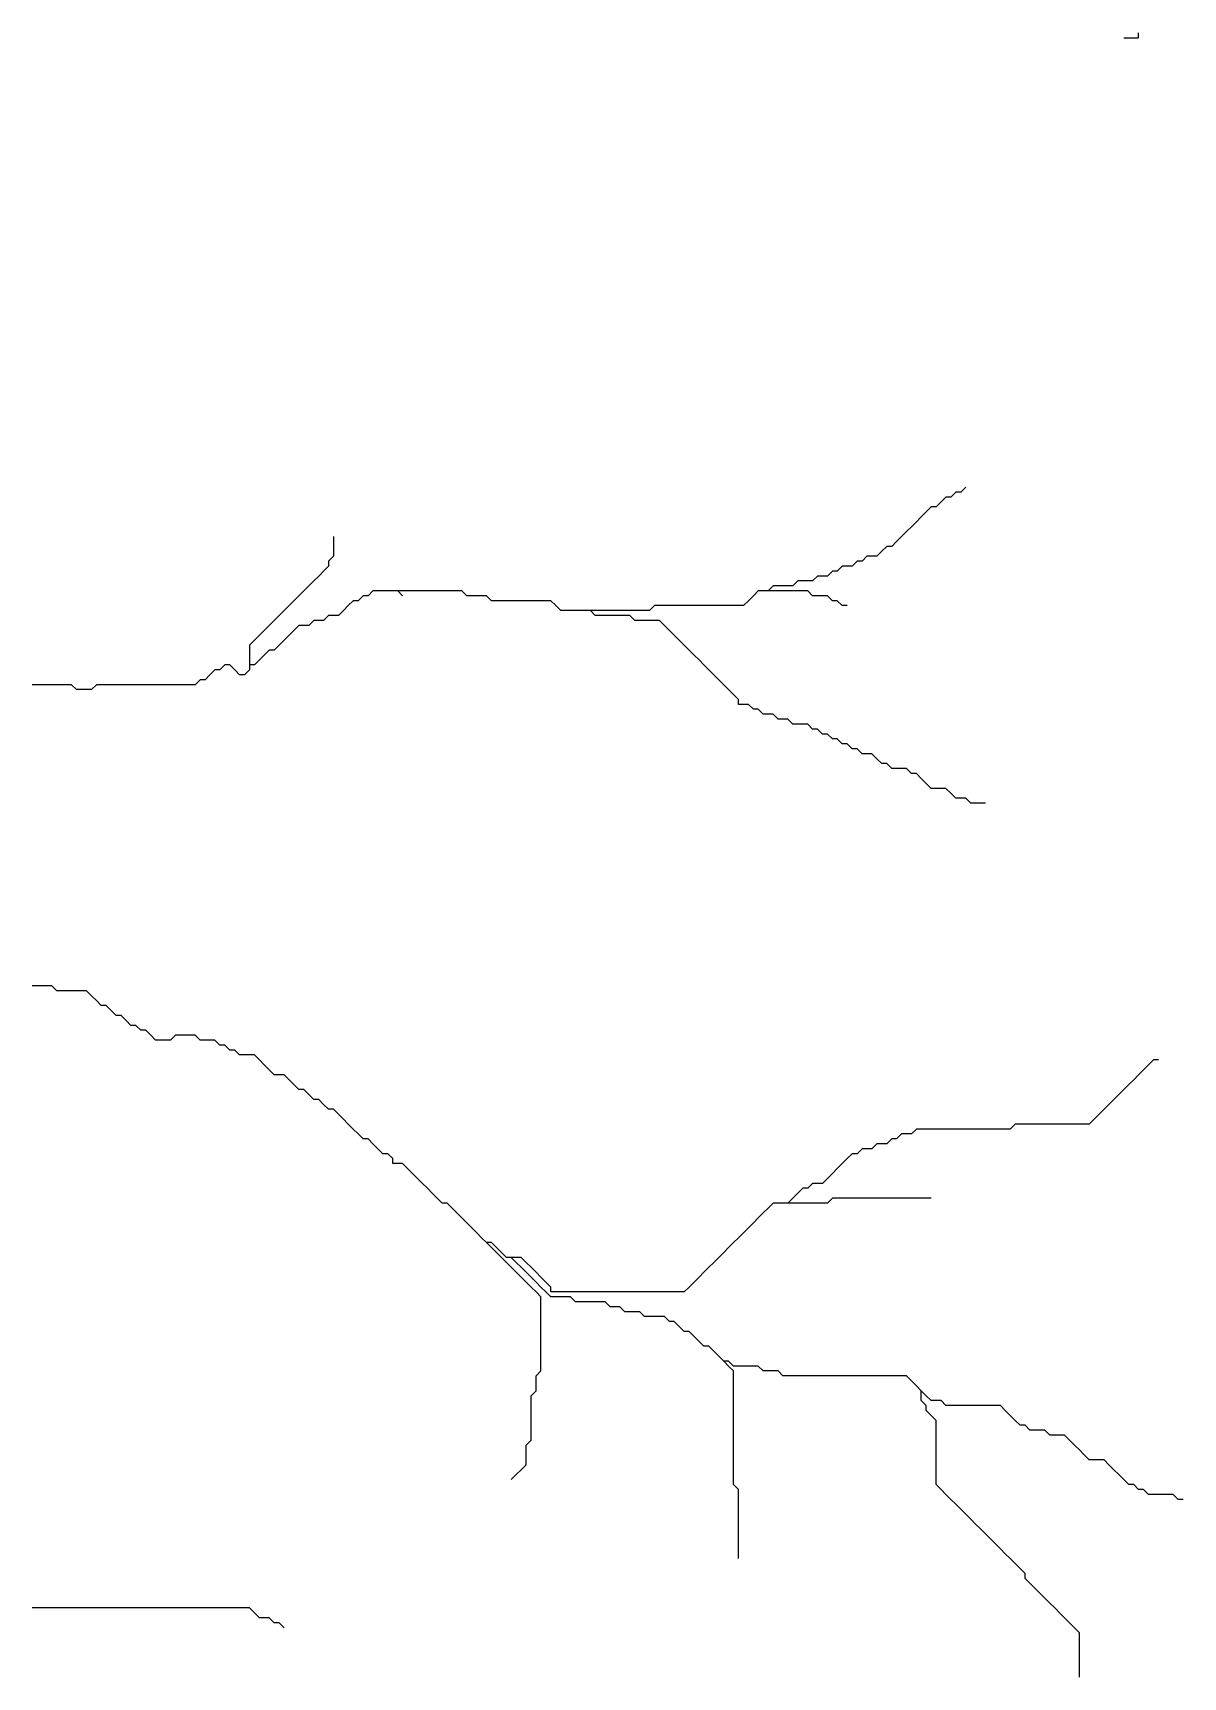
# Model space of a CAD drawing. Header units: metres. Extents: x 837475 to 838479, y 1189012 to 1191015.
# Drawn here: x 837857.1 to 838089.9, y 1190681.9 to 1191014.8 of the extents above; entities that cross this region are included whole.
import ezdxf

# ---------------------------------------------------------------- set-up
doc = ezdxf.new("R2010")
doc.units = ezdxf.units.M
doc.header["$MEASUREMENT"] = 0

msp = doc.modelspace()

# ---------------------------------------------------------------- linework, layer by layer
for points in [[(838077.92, 1191013.81, 1692.72), (838078.92, 1191013.81, 1692.42), (838079.92, 1191013.81, 1692.18), (838080.92, 1191013.81, 1692.08), (838080.92, 1191014.81, 1692.06)], [(838045.93, 1190922.84, 1706.95), (838044.93, 1190921.84, 1706.57), (838043.93, 1190921.84, 1706.3), (838042.93, 1190920.84, 1705.91), (838041.93, 1190920.84, 1705.6), (838040.93, 1190919.84, 1705.15), (838039.93, 1190918.84, 1704.71), (838038.93, 1190918.84, 1704.4), (838037.93, 1190917.84, 1703.91), (838036.93, 1190916.84, 1703.31), (838035.93, 1190915.84, 1702.69), (838034.93, 1190914.84, 1702.03), (838033.94, 1190913.84, 1701.32), (838032.94, 1190912.84, 1700.61), (838031.94, 1190911.85, 1699.86), (838030.94, 1190910.85, 1699.01), (838029.94, 1190910.85, 1698.44), (838028.94, 1190909.85, 1697.83), (838027.94, 1190908.85, 1697.18), (838026.94, 1190908.85, 1696.69), (838025.94, 1190908.85, 1696.23), (838024.94, 1190907.85, 1695.57), (838023.94, 1190907.85, 1695.1), (838022.94, 1190906.85, 1694.46), (838021.94, 1190906.85, 1693.96), (838020.94, 1190906.85, 1693.46), (838019.94, 1190905.85, 1692.69), (838018.94, 1190905.85, 1692.22), (838017.94, 1190904.85, 1691.73), (838016.94, 1190904.85, 1691.31), (838015.94, 1190904.85, 1690.88), (838014.94, 1190903.85, 1690.27), (838013.94, 1190903.85, 1689.81), (838012.94, 1190903.85, 1689.37), (838011.94, 1190903.85, 1688.95), (838010.94, 1190902.85, 1688.37), (838009.94, 1190902.85, 1688.03), (838008.94, 1190902.85, 1687.72), (838007.94, 1190902.85, 1687.29), (838006.94, 1190902.85, 1686.86), (838005.94, 1190901.85, 1686.29)], [(837917.97, 1190912.84, 1666.51), (837917.97, 1190911.85, 1666.29), (837917.97, 1190910.85, 1666.06), (837917.97, 1190909.85, 1665.81), (837917.97, 1190908.85, 1665.57), (837916.97, 1190907.85, 1665.22), (837916.97, 1190906.85, 1664.97), (837915.98, 1190905.85, 1664.62), (837914.98, 1190904.85, 1664.27), (837913.98, 1190903.85, 1663.88), (837912.98, 1190902.85, 1663.45), (837911.98, 1190901.85, 1663), (837910.98, 1190900.85, 1662.55), (837909.98, 1190899.85, 1662.11), (837908.98, 1190898.85, 1661.72), (837907.98, 1190897.85, 1661.35), (837906.98, 1190896.85, 1660.98), (837905.98, 1190895.85, 1660.61), (837904.98, 1190894.85, 1660.24), (837903.98, 1190893.85, 1659.86), (837902.98, 1190892.85, 1659.49), (837901.98, 1190891.85, 1659.13), (837900.98, 1190890.85, 1658.82), (837900.98, 1190889.85, 1658.59), (837900.98, 1190888.85, 1658.36), (837900.98, 1190887.85, 1658.16), (837900.98, 1190886.85, 1658.03)], [(837930.97, 1190901.85, 1666.12), (837929.97, 1190901.85, 1666.02), (837928.97, 1190901.85, 1665.98), (837927.97, 1190901.85, 1665.82), (837926.97, 1190901.85, 1665.52), (837925.97, 1190901.85, 1665.21), (837924.97, 1190900.85, 1664.84), (837923.97, 1190900.85, 1664.56), (837922.97, 1190899.85, 1664.17), (837921.97, 1190899.85, 1664.04), (837920.97, 1190898.85, 1663.98), (837919.97, 1190897.85, 1663.78), (837918.97, 1190896.85, 1663.4), (837917.97, 1190896.85, 1663.13), (837916.97, 1190896.85, 1662.86), (837915.98, 1190895.85, 1662.49), (837914.98, 1190895.85, 1662.23), (837913.98, 1190895.85, 1662.06), (837912.98, 1190894.85, 1661.87), (837911.98, 1190894.85, 1661.61), (837910.98, 1190894.85, 1661.33), (837909.98, 1190893.85, 1660.95), (837908.98, 1190892.85, 1660.57), (837907.98, 1190891.85, 1660.2), (837906.98, 1190890.85, 1659.84), (837905.98, 1190889.85, 1659.49), (837904.98, 1190889.85, 1659.24), (837903.98, 1190888.85, 1658.86), (837902.98, 1190887.85, 1658.49), (837901.98, 1190886.85, 1658.13), (837900.98, 1190886.85, 1658.03)], [(837969.96, 1190897.85, 1675.85), (837968.96, 1190897.85, 1675.51), (837967.96, 1190897.85, 1675.11), (837966.96, 1190897.85, 1674.72), (837965.96, 1190897.85, 1674.36), (837964.96, 1190897.85, 1674.07), (837963.96, 1190897.85, 1674), (837962.96, 1190898.85, 1673.97), (837961.96, 1190899.85, 1673.7), (837960.96, 1190899.85, 1673.39), (837959.96, 1190899.85, 1673.06), (837958.96, 1190899.85, 1672.73), (837957.96, 1190899.85, 1672.41), (837956.96, 1190899.85, 1672.13), (837955.96, 1190899.85, 1672.04), (837954.96, 1190899.85, 1672.01), (837953.96, 1190899.85, 1671.98), (837952.96, 1190899.85, 1671.83), (837951.96, 1190899.85, 1671.47), (837950.96, 1190899.85, 1671.09), (837949.96, 1190899.85, 1670.74), (837948.96, 1190900.85, 1670.28), (837947.96, 1190900.85, 1670.04), (837946.96, 1190900.85, 1669.88), (837945.96, 1190900.85, 1669.6), (837944.97, 1190900.85, 1669.31), (837943.97, 1190901.85, 1668.94), (837942.97, 1190901.85, 1668.65), (837941.97, 1190901.85, 1668.37), (837940.97, 1190901.85, 1668.1), (837939.97, 1190901.85, 1668.01), (837938.97, 1190901.85, 1668), (837937.97, 1190901.85, 1668), (837936.97, 1190901.85, 1667.99), (837935.97, 1190901.85, 1667.88), (837934.97, 1190901.85, 1667.55), (837933.97, 1190901.85, 1667.15), (837932.97, 1190901.85, 1666.77), (837931.97, 1190901.85, 1666.4), (837930.97, 1190901.85, 1666.12)], [(837931.97, 1190900.85, 1666.48), (837930.97, 1190901.85, 1666.12)], [(838005.94, 1190901.85, 1686.29), (838004.95, 1190901.85, 1686.07), (838003.95, 1190901.85, 1686.01), (838002.95, 1190900.85, 1686), (838001.95, 1190899.85, 1685.82), (838000.95, 1190898.85, 1685.28), (837999.95, 1190898.85, 1684.86), (837998.95, 1190898.85, 1684.42), (837997.95, 1190898.85, 1683.97), (837996.95, 1190898.85, 1683.55), (837995.95, 1190898.85, 1683.14), (837994.95, 1190898.85, 1682.73), (837993.95, 1190898.85, 1682.31), (837992.95, 1190898.85, 1681.94), (837991.95, 1190898.85, 1681.58), (837990.95, 1190898.85, 1681.22), (837989.95, 1190898.85, 1680.87), (837988.95, 1190898.85, 1680.53), (837987.95, 1190898.85, 1680.21), (837986.95, 1190898.85, 1680.03), (837985.95, 1190898.85, 1679.88), (837984.95, 1190898.85, 1679.58), (837983.95, 1190898.85, 1679.26), (837982.95, 1190898.85, 1678.97), (837981.95, 1190897.85, 1678.55), (837980.95, 1190897.85, 1678.28), (837979.95, 1190897.85, 1678.07), (837978.95, 1190897.85, 1677.96), (837977.95, 1190897.85, 1677.72), (837976.95, 1190897.85, 1677.42), (837975.95, 1190897.85, 1677.13), (837974.96, 1190897.85, 1676.87), (837973.96, 1190897.85, 1676.6), (837972.96, 1190897.85, 1676.34), (837971.96, 1190897.85, 1676.11), (837970.96, 1190897.85, 1676), (837969.96, 1190897.85, 1675.85)], [(838021.94, 1190898.85, 1694.39), (838020.94, 1190898.85, 1693.87), (838019.94, 1190899.85, 1693.18), (838018.94, 1190899.85, 1692.71), (838017.94, 1190900.85, 1692.04), (838016.94, 1190900.85, 1691.56), (838015.94, 1190900.85, 1691.07), (838014.94, 1190900.85, 1690.59), (838013.94, 1190901.85, 1689.91), (838012.94, 1190901.85, 1689.42), (838011.94, 1190901.85, 1688.92), (838010.94, 1190901.85, 1688.45), (838009.94, 1190901.85, 1688.03), (838008.94, 1190901.85, 1687.62), (838007.94, 1190901.85, 1687.16), (838006.94, 1190901.85, 1686.69), (838005.94, 1190901.85, 1686.29)], [(838049.93, 1190858.86, 1706.85), (838048.93, 1190858.86, 1706.55), (838047.93, 1190858.86, 1706.28), (838046.93, 1190858.86, 1706.07), (838045.93, 1190859.86, 1705.84), (838044.93, 1190859.86, 1705.57), (838043.93, 1190859.86, 1705.29), (838042.93, 1190860.86, 1704.9), (838041.93, 1190861.86, 1704.52), (838040.93, 1190861.86, 1704.24), (838039.93, 1190861.86, 1704.05), (838038.93, 1190861.86, 1704), (838037.93, 1190862.86, 1703.84), (838036.93, 1190863.86, 1703.47), (838035.93, 1190864.86, 1703.07), (838034.93, 1190864.86, 1702.79), (838033.94, 1190865.86, 1702.43), (838032.94, 1190865.86, 1702.18), (838031.94, 1190865.86, 1702), (838030.94, 1190865.86, 1701.73), (838029.94, 1190866.86, 1701.24), (838028.94, 1190866.86, 1700.89), (838027.94, 1190867.86, 1700.36), (838026.94, 1190868.86, 1699.86), (838025.94, 1190868.86, 1699.4), (838024.94, 1190868.86, 1698.99), (838023.94, 1190869.86, 1698.37), (838022.94, 1190869.86, 1698.09), (838021.94, 1190870.86, 1697.68), (838020.94, 1190870.86, 1697.2), (838019.94, 1190871.86, 1696.48), (838018.94, 1190871.86, 1696), (838017.94, 1190872.86, 1695.22), (838016.94, 1190872.86, 1694.71), (838015.94, 1190873.86, 1694.14), (838014.94, 1190873.86, 1693.94), (838013.94, 1190874.86, 1693.44), (838012.94, 1190874.86, 1692.99), (838011.94, 1190874.86, 1692.55), (838010.94, 1190874.86, 1692.13), (838009.94, 1190875.86, 1691.5), (838008.94, 1190875.86, 1691.05), (838007.94, 1190875.86, 1690.64), (838006.94, 1190876.86, 1689.91), (838005.94, 1190876.86, 1689.25), (838004.95, 1190876.86, 1688.63), (838003.95, 1190877.86, 1687.78), (838002.95, 1190877.86, 1687.26), (838001.95, 1190878.86, 1686.62), (838000.95, 1190878.86, 1686.19), (837999.95, 1190878.86, 1686.16), (837999.95, 1190879.86, 1686.16), (837998.95, 1190880.86, 1686.15), (837997.95, 1190881.86, 1686), (837996.95, 1190882.85, 1685.49), (837995.95, 1190883.85, 1684.96), (837994.95, 1190884.85, 1684.44), (837993.95, 1190885.85, 1683.96), (837992.95, 1190886.85, 1683.59), (837991.95, 1190887.85, 1683.24), (837990.95, 1190888.85, 1682.89), (837989.95, 1190889.85, 1682.54), (837988.95, 1190890.85, 1682.18), (837987.95, 1190891.85, 1681.71), (837986.95, 1190892.85, 1681.14), (837985.95, 1190893.85, 1680.57), (837984.95, 1190894.85, 1679.99), (837983.95, 1190895.85, 1679.33), (837982.95, 1190895.85, 1678.94), (837981.95, 1190895.85, 1678.53), (837980.95, 1190895.85, 1678.15), (837979.95, 1190895.85, 1678.01), (837978.95, 1190895.85, 1677.98), (837977.95, 1190896.85, 1677.77), (837976.95, 1190896.85, 1677.46), (837975.95, 1190896.85, 1677.13), (837974.96, 1190896.85, 1676.82), (837973.96, 1190896.85, 1676.51), (837972.96, 1190896.85, 1676.23), (837971.96, 1190896.85, 1676.04), (837970.96, 1190896.85, 1676), (837969.96, 1190897.85, 1675.85)], [(837900.98, 1190886.85, 1658.03), (837900.98, 1190885.85, 1658), (837899.98, 1190884.85, 1658), (837898.98, 1190884.85, 1658), (837897.98, 1190885.85, 1657.99), (837896.98, 1190886.85, 1657.88), (837895.98, 1190886.85, 1657.7), (837894.98, 1190885.85, 1657.43), (837893.98, 1190885.85, 1657.24), (837892.98, 1190884.85, 1656.96), (837891.98, 1190883.85, 1656.7), (837890.98, 1190883.85, 1656.5), (837889.98, 1190882.85, 1656.23), (837888.98, 1190882.85, 1656.06), (837887.98, 1190882.85, 1656), (837886.98, 1190882.85, 1655.94), (837885.99, 1190882.85, 1655.67), (837884.99, 1190882.85, 1655.35), (837883.99, 1190882.85, 1655.04), (837882.99, 1190882.85, 1654.73), (837881.99, 1190882.85, 1654.43), (837880.99, 1190882.85, 1654.18), (837879.99, 1190882.85, 1654.03), (837878.99, 1190882.85, 1653.97), (837877.99, 1190882.85, 1653.8), (837876.99, 1190882.85, 1653.45), (837875.99, 1190882.85, 1653.08), (837874.99, 1190882.85, 1652.75), (837873.99, 1190882.85, 1652.45), (837872.99, 1190882.85, 1652.11), (837871.99, 1190882.85, 1651.72), (837870.99, 1190882.85, 1651.3), (837869.99, 1190882.85, 1650.89), (837868.99, 1190881.86, 1650.39), (837867.99, 1190881.86, 1650.1), (837866.99, 1190881.86, 1650.01), (837865.99, 1190881.86, 1650), (837864.99, 1190882.85, 1649.93), (837863.99, 1190882.85, 1649.67), (837862.99, 1190882.85, 1649.36), (837861.99, 1190882.85, 1649.05), (837860.99, 1190882.85, 1648.75), (837859.99, 1190882.85, 1648.46), (837858.99, 1190882.85, 1648.17), (837857.99, 1190882.85, 1647.89), (837856.99, 1190882.85, 1647.57)], [(837948.96, 1190769.89, 1676.09), (837947.96, 1190770.89, 1675.94), (837946.96, 1190771.89, 1675.53), (837945.96, 1190772.89, 1675.02), (837944.97, 1190773.89, 1674.53), (837943.97, 1190774.89, 1674.09), (837942.97, 1190775.89, 1673.8), (837941.97, 1190776.89, 1673.29), (837940.97, 1190777.89, 1672.78), (837939.97, 1190777.89, 1672.51), (837938.97, 1190778.89, 1672.15), (837937.97, 1190779.89, 1672.05), (837936.97, 1190780.89, 1672.01), (837935.97, 1190781.89, 1672), (837934.97, 1190782.89, 1672), (837933.97, 1190783.89, 1671.99), (837932.97, 1190784.89, 1671.73), (837931.97, 1190785.89, 1670.9), (837930.97, 1190785.89, 1670.44), (837929.97, 1190785.89, 1670.16), (837929.97, 1190786.89, 1670.05), (837928.97, 1190787.89, 1670), (837927.97, 1190787.89, 1670), (837926.97, 1190788.89, 1669.99), (837925.97, 1190789.89, 1669.63), (837924.97, 1190790.89, 1668.88), (837923.97, 1190790.89, 1668.49), (837922.97, 1190791.89, 1668.09), (837921.97, 1190792.89, 1668), (837920.97, 1190793.88, 1667.89), (837919.97, 1190794.88, 1667.51), (837918.97, 1190795.88, 1667.12), (837917.97, 1190796.88, 1666.75), (837916.97, 1190796.88, 1666.52), (837915.98, 1190797.88, 1666.13), (837914.98, 1190798.88, 1665.73), (837913.98, 1190798.88, 1665.38), (837912.98, 1190799.88, 1664.92), (837911.98, 1190800.88, 1664.51), (837910.98, 1190800.88, 1664.18), (837909.98, 1190801.88, 1664.02), (837908.98, 1190802.88, 1663.83), (837907.98, 1190803.88, 1663.1), (837906.98, 1190803.88, 1662.64), (837905.98, 1190803.88, 1662.24), (837904.98, 1190804.88, 1662.02), (837903.98, 1190805.88, 1661.99), (837902.98, 1190806.88, 1661.64), (837901.98, 1190807.88, 1661.02), (837900.98, 1190807.88, 1660.61), (837899.98, 1190807.88, 1660.24), (837898.98, 1190807.88, 1660.01), (837897.98, 1190808.88, 1659.5), (837896.98, 1190808.88, 1658.88), (837895.98, 1190809.88, 1658.23), (837894.98, 1190809.88, 1658.07), (837893.98, 1190810.88, 1658.02), (837892.98, 1190810.88, 1658), (837891.98, 1190810.88, 1658), (837890.98, 1190810.88, 1658), (837889.98, 1190811.88, 1657.96), (837888.98, 1190811.88, 1657.69), (837887.98, 1190811.88, 1657.32), (837886.98, 1190811.88, 1656.96), (837885.99, 1190811.88, 1656.69), (837884.99, 1190810.88, 1656.32), (837883.99, 1190810.88, 1656.12), (837882.99, 1190810.88, 1656.04), (837881.99, 1190810.88, 1656.01), (837880.99, 1190811.88, 1655.94), (837879.99, 1190812.88, 1655.33), (837878.99, 1190812.88, 1654.73), (837877.99, 1190813.88, 1654.15), (837876.99, 1190813.88, 1654.05), (837875.99, 1190814.88, 1653.96), (837874.99, 1190815.88, 1653.54), (837873.99, 1190815.88, 1653.11), (837872.99, 1190816.88, 1652.54), (837871.99, 1190817.88, 1652.15), (837870.99, 1190817.88, 1652.06), (837869.99, 1190818.88, 1652), (837868.99, 1190819.88, 1651.98), (837867.99, 1190820.88, 1651.69), (837866.99, 1190820.88, 1651.3), (837865.99, 1190820.88, 1650.88), (837864.99, 1190820.88, 1650.49), (837863.99, 1190820.88, 1650.2), (837862.99, 1190820.88, 1650.07), (837861.99, 1190820.88, 1650.03), (837860.99, 1190821.88, 1649.82), (837859.99, 1190821.88, 1649.39), (837858.99, 1190821.88, 1648.89), (837857.99, 1190821.88, 1648.44), (837856.99, 1190821.88, 1648.09)], [(838084.92, 1190806.88, 1714.47), (838083.92, 1190806.88, 1714.12), (838082.92, 1190805.88, 1713.62), (838081.92, 1190804.88, 1713.11), (838080.92, 1190803.88, 1712.6), (838079.92, 1190802.88, 1712.06), (838078.92, 1190801.88, 1711.49), (838077.92, 1190800.88, 1710.8), (838076.92, 1190799.88, 1710.16), (838075.92, 1190798.88, 1709.85), (838074.92, 1190797.88, 1709.46), (838073.92, 1190796.88, 1709.04), (838072.92, 1190795.88, 1708.61), (838071.92, 1190794.88, 1708.16), (838070.92, 1190793.88, 1707.69), (838069.92, 1190793.88, 1707.34), (838068.92, 1190793.88, 1707), (838067.92, 1190793.88, 1706.64), (838066.92, 1190793.88, 1706.29), (838065.92, 1190793.88, 1705.87), (838064.92, 1190793.88, 1705.42), (838063.93, 1190793.88, 1704.96), (838062.93, 1190793.88, 1704.5), (838061.93, 1190793.88, 1704.05), (838060.93, 1190793.88, 1703.67), (838059.93, 1190793.88, 1703.31), (838058.93, 1190793.88, 1702.96), (838057.93, 1190793.88, 1702.61), (838056.93, 1190793.88, 1702.26), (838055.93, 1190793.88, 1701.96), (838054.93, 1190792.89, 1701.55), (838053.93, 1190792.89, 1701.26), (838052.93, 1190792.89, 1700.98), (838051.93, 1190792.89, 1700.67), (838050.93, 1190792.89, 1700.35), (838049.93, 1190792.89, 1700.04), (838048.93, 1190792.89, 1699.75), (838047.93, 1190792.89, 1699.47), (838046.93, 1190792.89, 1699.2), (838045.93, 1190792.89, 1698.93), (838044.93, 1190792.89, 1698.66), (838043.93, 1190792.89, 1698.38), (838042.93, 1190792.89, 1698.11), (838041.93, 1190792.89, 1697.83), (838040.93, 1190792.89, 1697.55), (838039.93, 1190792.89, 1697.27), (838038.93, 1190792.89, 1696.99), (838037.93, 1190792.89, 1696.71), (838036.93, 1190792.89, 1696.43), (838035.93, 1190792.89, 1696.15), (838034.93, 1190791.89, 1695.75), (838033.94, 1190791.89, 1695.47), (838032.94, 1190791.89, 1695.19), (838031.94, 1190790.89, 1694.79), (838030.94, 1190790.89, 1694.51), (838029.94, 1190789.89, 1694.11), (838028.94, 1190789.89, 1693.83), (838027.94, 1190789.89, 1693.55), (838026.94, 1190788.89, 1693.15), (838025.94, 1190788.89, 1692.87), (838024.94, 1190788.89, 1692.59), (838023.94, 1190787.89, 1692.19), (838022.94, 1190787.89, 1691.93), (838021.94, 1190786.89, 1691.56), (838020.94, 1190785.89, 1691.18), (838019.94, 1190784.89, 1690.81), (838018.94, 1190783.89, 1690.44), (838017.94, 1190782.89, 1690.1), (838016.94, 1190781.89, 1689.98), (838015.94, 1190781.89, 1689.83), (838014.94, 1190781.89, 1689.63), (838013.94, 1190780.89, 1689.36), (838012.94, 1190780.89, 1689.17), (838011.94, 1190779.89, 1688.89), (838010.94, 1190778.89, 1688.63), (838009.94, 1190777.89, 1688.36)], [(838009.94, 1190777.89, 1688.36), (838008.94, 1190777.89, 1688.17), (838007.94, 1190777.89, 1688.01), (838006.94, 1190777.89, 1687.89), (838005.94, 1190776.89, 1687.75), (838004.95, 1190775.89, 1687.61), (838003.95, 1190774.89, 1687.47), (838002.95, 1190773.89, 1687.33), (838001.95, 1190772.89, 1687.19), (838000.95, 1190771.89, 1687.05), (837999.95, 1190770.89, 1686.9), (837998.95, 1190769.89, 1686.76), (837997.95, 1190768.89, 1686.62), (837996.95, 1190767.89, 1686.48), (837995.95, 1190766.89, 1686.34), (837994.95, 1190765.89, 1686.21), (837993.95, 1190764.89, 1686.06), (837992.95, 1190763.89, 1685.82), (837991.95, 1190762.9, 1685.52), (837990.95, 1190761.9, 1685.22), (837989.95, 1190760.9, 1684.92), (837988.95, 1190759.9, 1684.67), (837987.95, 1190759.9, 1684.5), (837986.95, 1190759.9, 1684.34), (837985.95, 1190759.9, 1684.17), (837984.95, 1190759.9, 1683.99), (837983.95, 1190759.9, 1683.8), (837982.95, 1190759.9, 1683.61), (837981.95, 1190759.9, 1683.43), (837980.95, 1190759.9, 1683.24), (837979.95, 1190759.9, 1683.06), (837978.95, 1190759.9, 1682.87), (837977.95, 1190759.9, 1682.68), (837976.95, 1190759.9, 1682.5), (837975.95, 1190759.9, 1682.31), (837974.96, 1190759.9, 1682.14), (837973.96, 1190759.9, 1681.99), (837972.96, 1190759.9, 1681.82), (837971.96, 1190759.9, 1681.62), (837970.96, 1190759.9, 1681.43), (837969.96, 1190759.9, 1681.23), (837968.96, 1190759.9, 1681.04), (837967.96, 1190759.9, 1680.86), (837966.96, 1190759.9, 1680.67), (837965.96, 1190759.9, 1680.48), (837964.96, 1190759.9, 1680.29), (837963.96, 1190759.9, 1680.11), (837962.96, 1190759.9, 1680.01), (837961.96, 1190759.9, 1680.01), (837961.96, 1190760.9, 1680), (837960.96, 1190761.9, 1680), (837959.96, 1190762.9, 1680), (837958.96, 1190763.89, 1679.98), (837957.96, 1190764.89, 1679.7), (837956.96, 1190765.89, 1679.21), (837955.96, 1190766.89, 1678.85), (837954.96, 1190766.89, 1678.59), (837953.96, 1190766.89, 1678.34)], [(838038.93, 1190778.89, 1696.4), (838037.93, 1190778.89, 1696.1), (838036.93, 1190778.89, 1695.81), (838035.93, 1190778.89, 1695.51), (838034.93, 1190778.89, 1695.21), (838033.94, 1190778.89, 1694.9), (838032.94, 1190778.89, 1694.59), (838031.94, 1190778.89, 1694.28), (838030.94, 1190778.89, 1693.96), (838029.94, 1190778.89, 1693.63), (838028.94, 1190778.89, 1693.29), (838027.94, 1190778.89, 1692.95), (838026.94, 1190778.89, 1692.61), (838025.94, 1190778.89, 1692.25), (838024.94, 1190778.89, 1691.87), (838023.94, 1190778.89, 1691.48), (838022.94, 1190778.89, 1691.09), (838021.94, 1190778.89, 1690.69), (838020.94, 1190778.89, 1690.32), (838019.94, 1190778.89, 1690.07), (838018.94, 1190778.89, 1690), (838017.94, 1190777.89, 1689.98), (838016.94, 1190777.89, 1689.86), (838015.94, 1190777.89, 1689.65), (838014.94, 1190777.89, 1689.43), (838013.94, 1190777.89, 1689.21), (838012.94, 1190777.89, 1688.98), (838011.94, 1190777.89, 1688.76), (838010.94, 1190777.89, 1688.55), (838009.94, 1190777.89, 1688.36)], [(837953.96, 1190721.91, 1688.06), (837954.96, 1190722.91, 1687.8), (837955.96, 1190723.91, 1687.53), (837956.96, 1190724.91, 1687.27), (837956.96, 1190725.91, 1687.08), (837956.96, 1190726.91, 1686.89), (837956.96, 1190727.91, 1686.7), (837956.96, 1190728.91, 1686.51), (837957.96, 1190729.91, 1686.25), (837957.96, 1190730.91, 1686.06), (837957.96, 1190731.91, 1685.88), (837957.96, 1190732.91, 1685.72), (837957.96, 1190733.91, 1685.55), (837957.96, 1190734.9, 1685.38), (837957.96, 1190735.9, 1685.22), (837957.96, 1190736.9, 1685.05), (837957.96, 1190737.9, 1684.88), (837957.96, 1190738.9, 1684.72), (837958.96, 1190739.9, 1684.49), (837958.96, 1190740.9, 1684.32), (837958.96, 1190741.9, 1684.16), (837958.96, 1190742.9, 1684.02), (837959.96, 1190743.9, 1683.78), (837959.96, 1190744.9, 1683.51), (837959.96, 1190745.9, 1683.24), (837959.96, 1190746.9, 1682.97), (837959.96, 1190747.9, 1682.69), (837959.96, 1190748.9, 1682.41), (837959.96, 1190749.9, 1682.12), (837959.96, 1190750.9, 1681.93), (837959.96, 1190751.9, 1681.67), (837959.96, 1190752.9, 1681.38), (837959.96, 1190753.9, 1681.1), (837959.96, 1190754.9, 1680.81), (837959.96, 1190755.9, 1680.53), (837959.96, 1190756.9, 1680.25), (837959.96, 1190757.9, 1680.05), (837959.96, 1190758.9, 1680), (837958.96, 1190759.9, 1680), (837957.96, 1190760.9, 1680), (837956.96, 1190761.9, 1679.99), (837955.96, 1190762.9, 1679.76), (837954.96, 1190763.89, 1679.26), (837953.96, 1190764.89, 1678.76), (837952.96, 1190765.89, 1678.31), (837951.96, 1190766.89, 1678.01), (837950.96, 1190767.89, 1677.44), (837949.96, 1190768.89, 1676.62), (837948.96, 1190769.89, 1676.09)], [(837953.96, 1190766.89, 1678.34), (837952.96, 1190766.89, 1678.11), (837951.96, 1190767.89, 1677.82), (837950.96, 1190768.89, 1677.07), (837949.96, 1190769.89, 1676.33), (837948.96, 1190769.89, 1676.09)], [(837996.95, 1190745.9, 1685.59), (837995.95, 1190746.9, 1685.44), (837994.95, 1190747.9, 1685.3), (837993.95, 1190748.9, 1685.16), (837992.95, 1190748.9, 1685.05), (837991.95, 1190749.9, 1684.9), (837990.95, 1190750.9, 1684.76), (837989.95, 1190751.9, 1684.62), (837988.95, 1190751.9, 1684.52), (837987.95, 1190752.9, 1684.37), (837986.95, 1190753.9, 1684.23), (837985.95, 1190753.9, 1684.13), (837984.95, 1190754.9, 1683.97), (837983.95, 1190754.9, 1683.79), (837982.95, 1190754.9, 1683.61), (837981.95, 1190754.9, 1683.44), (837980.95, 1190754.9, 1683.28), (837979.95, 1190755.9, 1683.05), (837978.95, 1190755.9, 1682.87), (837977.95, 1190755.9, 1682.69), (837976.95, 1190755.9, 1682.53), (837975.95, 1190756.9, 1682.3), (837974.96, 1190756.9, 1682.13), (837973.96, 1190756.9, 1682.02), (837972.96, 1190757.9, 1681.89), (837971.96, 1190757.9, 1681.71), (837970.96, 1190757.9, 1681.51), (837969.96, 1190757.9, 1681.32), (837968.96, 1190757.9, 1681.12), (837967.96, 1190757.9, 1680.92), (837966.96, 1190757.9, 1680.74), (837965.96, 1190758.9, 1680.49), (837964.96, 1190758.9, 1680.3), (837963.96, 1190758.9, 1680.14), (837962.96, 1190758.9, 1680.04), (837961.96, 1190758.9, 1680.01), (837960.96, 1190759.9, 1680), (837959.96, 1190760.9, 1680), (837958.96, 1190761.9, 1680), (837957.96, 1190762.9, 1679.99), (837956.96, 1190763.89, 1679.73), (837955.96, 1190764.89, 1679.22), (837954.96, 1190765.89, 1678.72), (837953.96, 1190766.89, 1678.34)], [(837999.95, 1190705.91, 1699.14), (837999.95, 1190706.91, 1698.87), (837999.95, 1190707.91, 1698.61), (837999.95, 1190708.91, 1698.33), (837999.95, 1190709.91, 1698.03), (837999.95, 1190710.91, 1697.63), (837999.95, 1190711.91, 1697.2), (837999.95, 1190712.91, 1696.77), (837999.95, 1190713.91, 1696.34), (837999.95, 1190714.91, 1695.93), (837999.95, 1190715.91, 1695.53), (837999.95, 1190716.91, 1695.15), (837999.95, 1190717.91, 1694.76), (837999.95, 1190718.91, 1694.38), (837999.95, 1190719.91, 1694), (837998.95, 1190720.91, 1693.5), (837998.95, 1190721.91, 1693.16), (837998.95, 1190722.91, 1692.82), (837998.95, 1190723.91, 1692.48), (837998.95, 1190724.91, 1692.14), (837998.95, 1190725.91, 1691.79), (837998.95, 1190726.91, 1691.45), (837998.95, 1190727.91, 1691.11), (837998.95, 1190728.91, 1690.76), (837998.95, 1190729.91, 1690.42), (837998.95, 1190730.91, 1690.09), (837998.95, 1190731.91, 1689.78), (837998.95, 1190732.91, 1689.47), (837998.95, 1190733.91, 1689.13), (837998.95, 1190734.9, 1688.78), (837998.95, 1190735.9, 1688.42), (837998.95, 1190736.9, 1688.07), (837998.95, 1190737.9, 1687.72), (837998.95, 1190738.9, 1687.37), (837998.95, 1190739.9, 1687.03), (837998.95, 1190740.9, 1686.68), (837998.95, 1190741.9, 1686.34), (837998.95, 1190742.9, 1686.03), (837998.95, 1190743.9, 1685.89), (837997.95, 1190744.9, 1685.74), (837996.95, 1190745.9, 1685.59)], [(838036.93, 1190739.9, 1696.03), (838035.93, 1190740.9, 1696), (838034.93, 1190741.9, 1695.86), (838033.94, 1190742.9, 1695.48), (838032.94, 1190742.9, 1695.21), (838031.94, 1190742.9, 1694.94), (838030.94, 1190742.9, 1694.68), (838029.94, 1190742.9, 1694.41), (838028.94, 1190742.9, 1694.17), (838027.94, 1190742.9, 1693.97), (838026.94, 1190742.9, 1693.68), (838025.94, 1190742.9, 1693.35), (838024.94, 1190742.9, 1693.02), (838023.94, 1190742.9, 1692.69), (838022.94, 1190742.9, 1692.36), (838021.94, 1190742.9, 1692.06), (838020.94, 1190742.9, 1691.89), (838019.94, 1190742.9, 1691.6), (838018.94, 1190742.9, 1691.28), (838017.94, 1190742.9, 1690.96), (838016.94, 1190742.9, 1690.63), (838015.94, 1190742.9, 1690.33), (838014.94, 1190742.9, 1690.06), (838013.94, 1190742.9, 1689.91), (838012.94, 1190742.9, 1689.58), (838011.94, 1190742.9, 1689.19), (838010.94, 1190742.9, 1688.8), (838009.94, 1190742.9, 1688.44), (838008.94, 1190742.9, 1688.16), (838007.94, 1190743.9, 1687.93), (838006.94, 1190743.9, 1687.63), (838005.94, 1190743.9, 1687.28), (838004.95, 1190743.9, 1686.94), (838003.95, 1190744.9, 1686.48), (838002.95, 1190744.9, 1686.18), (838001.95, 1190744.9, 1686.04), (838000.95, 1190744.9, 1685.99), (837999.95, 1190744.9, 1685.94), (837998.95, 1190744.9, 1685.83), (837997.95, 1190745.9, 1685.69), (837996.95, 1190745.9, 1685.59)], [(838068.92, 1190681.92, 1728.49), (838068.92, 1190682.92, 1728.13), (838068.92, 1190683.92, 1727.66), (838068.92, 1190684.92, 1727.09), (838068.92, 1190685.92, 1726.51), (838068.92, 1190686.92, 1725.94), (838068.92, 1190687.92, 1725.38), (838068.92, 1190688.92, 1724.82), (838068.92, 1190689.92, 1724.27), (838068.92, 1190690.92, 1723.73), (838067.92, 1190691.92, 1722.96), (838066.92, 1190692.92, 1722.2), (838065.92, 1190693.92, 1721.42), (838064.92, 1190694.92, 1720.63), (838063.93, 1190695.92, 1719.85), (838062.93, 1190696.92, 1719.08), (838061.93, 1190697.92, 1718.3), (838060.93, 1190698.92, 1717.58), (838059.93, 1190699.92, 1716.91), (838058.93, 1190700.92, 1716.19), (838057.93, 1190701.92, 1715.56), (838057.93, 1190702.92, 1715.17), (838056.93, 1190703.92, 1714.61), (838055.93, 1190704.91, 1714), (838054.93, 1190705.91, 1713.35), (838053.93, 1190706.91, 1712.7), (838052.93, 1190707.91, 1712.06), (838051.93, 1190708.91, 1711.41), (838050.93, 1190709.91, 1710.77), (838049.93, 1190710.91, 1710.13), (838048.93, 1190711.91, 1709.44), (838047.93, 1190712.91, 1708.72), (838046.93, 1190713.91, 1708), (838045.93, 1190714.91, 1707.28), (838044.93, 1190715.91, 1706.56), (838043.93, 1190716.91, 1705.84), (838042.93, 1190717.91, 1705.12), (838041.93, 1190718.91, 1704.4), (838040.93, 1190719.91, 1703.75), (838039.93, 1190720.91, 1703.17), (838039.93, 1190721.91, 1702.78), (838039.93, 1190722.91, 1702.38), (838039.93, 1190723.91, 1701.98), (838039.93, 1190724.91, 1701.6), (838039.93, 1190725.91, 1701.24), (838039.93, 1190726.91, 1700.87), (838039.93, 1190727.91, 1700.5), (838039.93, 1190728.91, 1700.13), (838039.93, 1190729.91, 1699.75), (838039.93, 1190730.91, 1699.38), (838039.93, 1190731.91, 1699.01), (838039.93, 1190732.91, 1698.64), (838039.93, 1190733.91, 1698.28), (838038.93, 1190734.9, 1697.82), (838037.93, 1190735.9, 1697.35), (838037.93, 1190736.9, 1697), (838036.93, 1190737.9, 1696.52), (838036.93, 1190738.9, 1696.18), (838036.93, 1190739.9, 1696.03)], [(838089.92, 1190717.91, 1721.34), (838088.92, 1190717.91, 1720.78), (838087.92, 1190718.91, 1719.98), (838086.92, 1190718.91, 1719.4), (838085.92, 1190718.91, 1718.82), (838084.92, 1190718.91, 1718.25), (838083.92, 1190718.91, 1717.69), (838082.92, 1190718.91, 1717.12), (838081.92, 1190719.91, 1716.33), (838080.92, 1190719.91, 1715.78), (838079.92, 1190720.91, 1715.07), (838078.92, 1190720.91, 1714.55), (838077.92, 1190721.91, 1713.83), (838076.92, 1190722.91, 1713.15), (838075.92, 1190723.91, 1712.47), (838074.92, 1190724.91, 1711.81), (838073.92, 1190725.91, 1711.19), (838072.92, 1190725.91, 1710.75), (838071.92, 1190725.91, 1710.31), (838070.92, 1190725.91, 1709.92), (838069.92, 1190726.91, 1709.4), (838068.92, 1190727.91, 1708.89), (838067.92, 1190728.91, 1708.37), (838066.92, 1190729.91, 1707.81), (838065.92, 1190730.91, 1707.24), (838064.92, 1190730.91, 1706.85), (838063.93, 1190730.91, 1706.45), (838062.93, 1190730.91, 1706.06), (838061.93, 1190731.91, 1705.6), (838060.93, 1190731.91, 1705.29), (838059.93, 1190731.91, 1704.98), (838058.93, 1190731.91, 1704.67), (838057.93, 1190732.91, 1704.23), (838056.93, 1190732.91, 1703.88), (838055.93, 1190733.91, 1703.36), (838054.93, 1190734.9, 1702.82), (838053.93, 1190735.9, 1702.26), (838052.93, 1190736.9, 1701.61), (838051.93, 1190736.9, 1701.12), (838050.93, 1190736.9, 1700.61), (838049.93, 1190736.9, 1700.11), (838048.93, 1190736.9, 1699.7), (838047.93, 1190736.9, 1699.32), (838046.93, 1190736.9, 1698.96), (838045.93, 1190736.9, 1698.59), (838044.93, 1190736.9, 1698.26), (838043.93, 1190736.9, 1698.06), (838042.93, 1190736.9, 1698.01), (838041.93, 1190736.9, 1698), (838040.93, 1190737.9, 1697.97), (838039.93, 1190737.9, 1697.72), (838038.93, 1190737.9, 1697.1), (838037.93, 1190738.9, 1696.34), (838036.93, 1190739.9, 1696.03)], [(837907.98, 1190691.92, 1703.32), (837906.98, 1190692.92, 1703.06), (837905.98, 1190692.92, 1702.87), (837904.98, 1190693.92, 1702.62), (837903.98, 1190693.92, 1702.42), (837902.98, 1190693.92, 1702.25), (837901.98, 1190694.92, 1702.04), (837900.98, 1190695.92, 1701.92), (837899.98, 1190695.92, 1701.72), (837898.98, 1190695.92, 1701.47), (837897.98, 1190695.92, 1701.22), (837896.98, 1190695.92, 1700.98), (837895.98, 1190695.92, 1700.75), (837894.98, 1190695.92, 1700.54), (837893.98, 1190695.92, 1700.34), (837892.98, 1190695.92, 1700.14), (837891.98, 1190695.92, 1700.02), (837890.98, 1190695.92, 1699.99), (837889.98, 1190695.92, 1699.88), (837888.98, 1190695.92, 1699.62), (837887.98, 1190695.92, 1699.33), (837886.98, 1190695.92, 1699.05), (837885.99, 1190695.92, 1698.78), (837884.99, 1190695.92, 1698.49), (837883.99, 1190695.92, 1698.22), (837882.99, 1190695.92, 1697.98), (837881.99, 1190695.92, 1697.68), (837880.99, 1190695.92, 1697.36), (837879.99, 1190695.92, 1697.05), (837878.99, 1190695.92, 1696.75), (837877.99, 1190695.92, 1696.46), (837876.99, 1190695.92, 1696.16), (837875.99, 1190695.92, 1695.85), (837874.99, 1190695.92, 1695.5), (837873.99, 1190695.92, 1695.14), (837872.99, 1190695.92, 1694.78), (837871.99, 1190695.92, 1694.42), (837870.99, 1190695.92, 1694.06), (837869.99, 1190695.92, 1693.71), (837868.99, 1190695.92, 1693.36), (837867.99, 1190695.92, 1693.01), (837866.99, 1190695.92, 1692.66), (837865.99, 1190695.92, 1692.31), (837864.99, 1190695.92, 1691.95), (837863.99, 1190695.92, 1691.6), (837862.99, 1190695.92, 1691.25), (837861.99, 1190695.92, 1690.9), (837860.99, 1190695.92, 1690.54), (837859.99, 1190695.92, 1690.19), (837858.99, 1190695.92, 1689.83), (837857.99, 1190695.92, 1689.45), (837856.99, 1190695.92, 1689.06)]]:
    msp.add_polyline3d(points)

doc.saveas('drawing.dxf')
